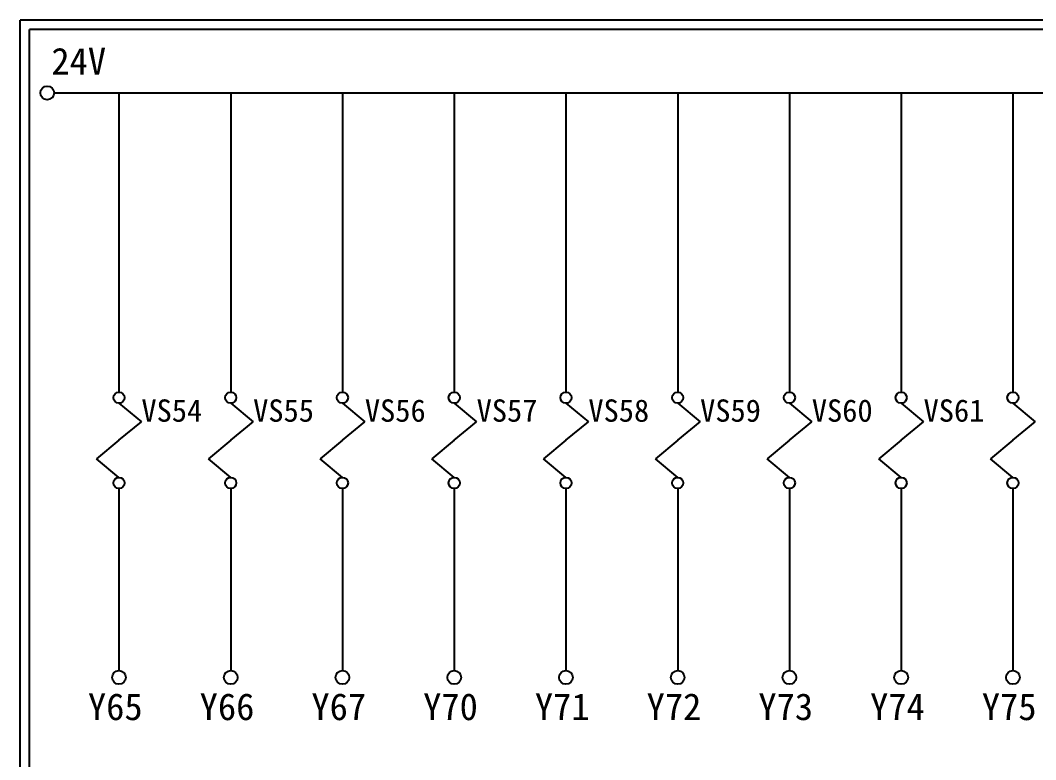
# Model space of a CAD drawing. Extents: x 926 to 1213, y 3 to 207.
# Drawn here: x 925.7 to 1062.1, y 107.6 to 207 of the extents above; entities that cross this region are included whole.
import ezdxf

# ---------------------------------------------------------------- set-up
doc = ezdxf.new("R2010")
doc.units = 0
doc.layers.add('圖框層', color=7, linetype='CONTINUOUS')
doc.layers.add('標尺寸層', color=3, linetype='CONTINUOUS')
doc.styles.add('STSL', font='KAIU.TTF')

msp = doc.modelspace()

# ---------------------------------------------------------------- linework, layer by layer
at = {"layer": '圖框層', "color": 7}
for p, q in [((1212.74, 206.97), (925.74, 206.97)), ((925.74, 3), (925.74, 206.97)), ((1211.49, 205.72), (926.99, 205.72)), ((926.99, 4.25), (926.99, 205.72))]:
    msp.add_line(p, q, dxfattribs=at)
at = {"layer": '標尺寸層', "color": 7}
for p, q in [((930.28, 197.22), (1207.88, 197.22)), ((938.99, 197.22), (938.99, 157.03)), ((953.99, 197.22), (953.99, 157.03)), ((968.99, 197.22), (968.99, 157.03)), ((983.99, 197.22), (983.99, 157.03)), ((998.99, 197.22), (998.99, 157.03)), ((1013.99, 197.22), (1013.99, 157.03)), ((1028.99, 197.22), (1028.99, 157.03)), ((1043.99, 197.22), (1043.99, 157.03)), ((1058.99, 197.22), (1058.99, 157.03)), ((938.99, 155.53), (942, 153.04)), ((953.99, 155.53), (957, 153.04)), ((968.99, 155.53), (972, 153.04)), ((983.99, 155.53), (987, 153.04)), ((998.99, 155.53), (1002, 153.04)), ((1013.99, 155.53), (1017, 153.04)), ((1028.99, 155.53), (1032, 153.04)), ((1043.99, 155.53), (1047, 153.04)), ((1058.99, 155.53), (1062, 153.04)), ((938.99, 150.55), (942, 153.04)), ((953.99, 150.55), (957, 153.04)), ((968.99, 150.55), (972, 153.04)), ((983.99, 150.55), (987, 153.04)), ((998.99, 150.55), (1002, 153.04)), ((1013.99, 150.55), (1017, 153.04)), ((1028.99, 150.55), (1032, 153.04)), ((1043.99, 150.55), (1047, 153.04)), ((1058.99, 150.55), (1062, 153.04)), ((938.99, 150.55), (935.99, 148.06)), ((953.99, 150.55), (950.99, 148.06)), ((968.99, 150.55), (965.99, 148.06)), ((983.99, 150.55), (980.99, 148.06)), ((998.99, 150.55), (995.99, 148.06)), ((1013.99, 150.55), (1010.99, 148.06)), ((1028.99, 150.55), (1025.99, 148.06)), ((1043.99, 150.55), (1040.99, 148.06)), ((1058.99, 150.55), (1055.99, 148.06)), ((938.99, 145.57), (935.99, 148.06)), ((953.99, 145.57), (950.99, 148.06)), ((968.99, 145.57), (965.99, 148.06)), ((983.99, 145.57), (980.99, 148.06)), ((998.99, 145.57), (995.99, 148.06)), ((1013.99, 145.57), (1010.99, 148.06)), ((1028.99, 145.57), (1025.99, 148.06)), ((1043.99, 145.57), (1040.99, 148.06)), ((1058.99, 145.57), (1055.99, 148.06)), ((938.99, 144.07), (938.99, 119.62)), ((953.99, 144.07), (953.99, 119.62)), ((968.99, 144.07), (968.99, 119.62)), ((983.99, 144.07), (983.99, 119.62)), ((998.99, 144.07), (998.99, 119.62)), ((1013.99, 144.07), (1013.99, 119.62)), ((1028.99, 144.07), (1028.99, 119.62)), ((1043.99, 144.07), (1043.99, 119.62)), ((1058.99, 144.07), (1058.99, 119.62))]:
    msp.add_line(p, q, dxfattribs=at)
for centre, radius in [((929.36, 197.22), 0.92), ((938.99, 156.28), 0.751), ((953.99, 156.28), 0.751), ((968.99, 156.28), 0.751), ((983.99, 156.28), 0.751), ((998.99, 156.28), 0.751), ((1013.99, 156.28), 0.751), ((1028.99, 156.28), 0.751), ((1043.99, 156.28), 0.751), ((1058.99, 156.28), 0.751), ((938.99, 144.82), 0.751), ((953.99, 144.82), 0.751), ((968.99, 144.82), 0.751), ((983.99, 144.82), 0.751), ((998.99, 144.82), 0.751), ((1013.99, 144.82), 0.751), ((1028.99, 144.82), 0.751), ((1043.99, 144.82), 0.751), ((1058.99, 144.82), 0.751), ((938.99, 118.7), 0.92), ((953.99, 118.7), 0.92), ((968.99, 118.7), 0.92), ((983.99, 118.7), 0.92), ((998.99, 118.7), 0.92), ((1013.99, 118.7), 0.92), ((1028.99, 118.7), 0.92), ((1043.99, 118.7), 0.92), ((1058.99, 118.7), 0.92)]:
    msp.add_circle(centre, radius, dxfattribs=at)

# ---------------------------------------------------------------- texts
at = {"layer": '圖框層', "color": 4, "style": 'STSL'}
for s, height, p in [('24V', 3.6, (929.91, 199.68)), ('VS54', 3, (942, 153.04)), ('VS55', 3, (957, 153.04)), ('VS56', 3, (972, 153.04)), ('VS57', 3, (987, 153.04)), ('VS58', 3, (1002, 153.04)), ('VS59', 3, (1017, 153.04)), ('VS60', 3, (1032, 153.04)), ('VS61', 3, (1047, 153.04)), ('Y65', 3.6, (934.82, 112.96)), ('Y66', 3.6, (949.82, 112.96)), ('Y67', 3.6, (964.82, 112.96)), ('Y70', 3.6, (979.82, 112.96)), ('Y71', 3.6, (994.82, 112.96)), ('Y72', 3.6, (1009.82, 112.96)), ('Y73', 3.6, (1024.82, 112.96)), ('Y74', 3.6, (1039.82, 112.96)), ('Y75', 3.6, (1054.82, 112.96))]:
    msp.add_text(s, height=height, dxfattribs=at).set_placement(p)

doc.saveas('drawing.dxf')
